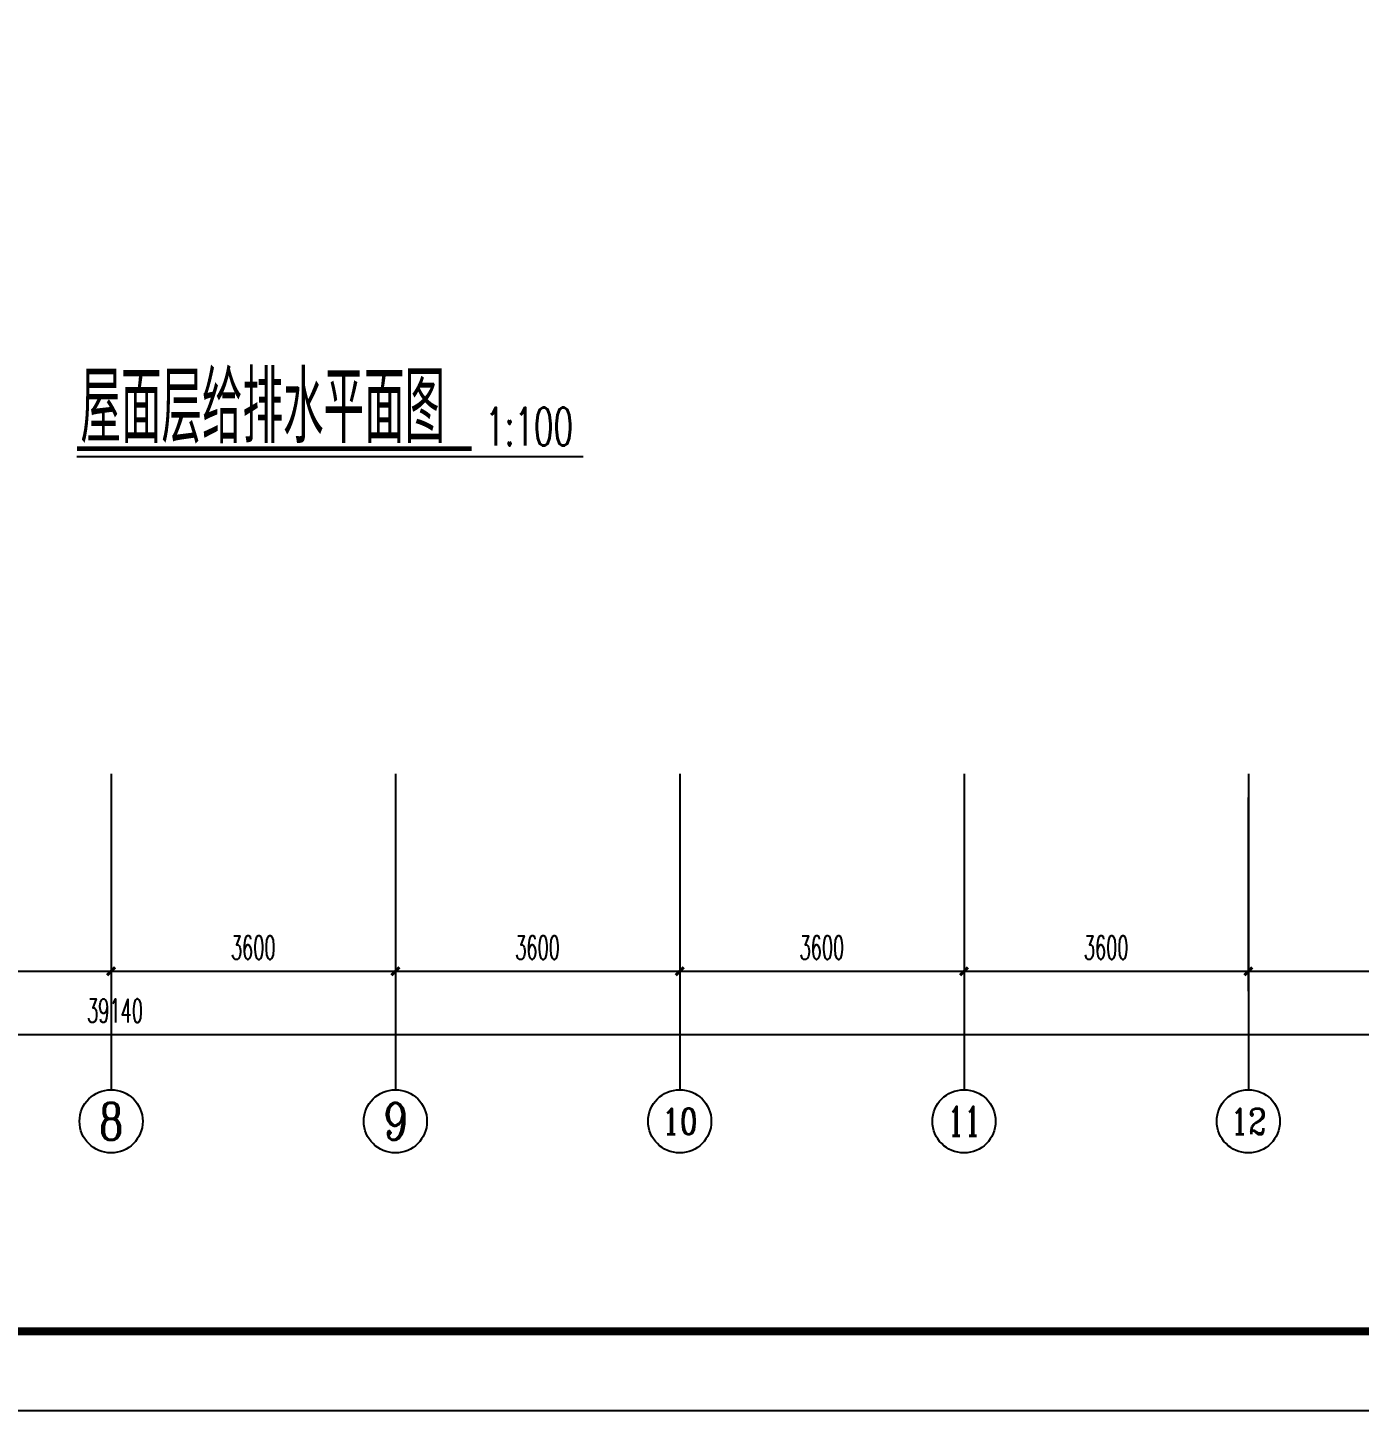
# Model space of a CAD drawing. Header units: inches. Extents: x -1293886 to -986005, y -15154 to 203628.
# Drawn here: x -1019729 to -1002867, y -15154 to 2354 of the extents above; entities that cross this region are included whole.
import ezdxf
from ezdxf.enums import TextEntityAlignment as Align

# ---------------------------------------------------------------- set-up
doc = ezdxf.new("R2010")
doc.units = ezdxf.units.IN
doc.header["$LTSCALE"] = 100
doc.header["$MEASUREMENT"] = 0
doc.layers.get('0').update_dxf_attribs({"color": 252})
for name, color, linetype in [('AXIS_TEXT', 7, 'Continuous'), ('TK', 142, 'Continuous'), ('W_BIAOGE', 7, 'Continuous')]:
    doc.layers.add(name, color=color, linetype=linetype)
doc.styles.add('_TCH_AXIS', font='COMPLEX', dxfattribs={"bigfont": 'GBCBIG'})
doc.styles.add('COMPLEX', font='COMPLEX')
doc.styles.add('DIM_FONT', font='bzxw.shx', dxfattribs={"width": 0.55, "bigfont": 'bzhz.shx'})
doc.styles.add('HZ', font='SIMPLEX.SHX', dxfattribs={"width": 0.55, "bigfont": 'HZTXT.SHX'})
doc.dimstyles.new('DIMN', dxfattribs={"dimtxt": 300, "dimasz": 100, "dimexe": 250, "dimexo": 300, "dimgap": 150, "dimtad": 1, "dimdec": 0, "dimzin": 0, "dimdsep": 46, "dimtxsty": 'DIM_FONT', "dimblk": 'ARCHTICK', "dimcen": 0.09, "dimclrt": 7, "dimazin": 2, "dimtfac": 1, "dimtdec": 0, "dimtix": 1, "dimtmove": 2, "dimatfit": 3, "dimldrblk": 'ARCHTICK', "dimfxl": 0, "dimtolj": 1, "dimtzin": 0, "dimarcsym": 0})

# ---------------------------------------------------------------- blocks, each defined once
blk = doc.blocks.new('_ArchTick')
at = {"color": 0, "linetype": 'ByBlock', "const_width": 0.4}
blk.add_lwpolyline([(-0.5, -0.5), (0.5, 0.5)], dxfattribs=at)
blk = doc.blocks.new('*D238')
at = {"color": 0, "lineweight": -2}
for p, q in [((-1022273, -7394), (-1022273, -9844)), ((-1018673, -7394), (-1018673, -9844)), ((-1022273, -9594), (-1018673, -9594))]:
    blk.add_line(p, q, dxfattribs=at)
at = {"layer": 'Defpoints', "color": 0}
for p in [(-1022273, -7094), (-1018673, -7094), (-1018673, -9594)]:
    blk.add_point(p, dxfattribs=at)
at = {"color": 0, "lineweight": -2, "xscale": 100, "yscale": 100, "zscale": 100, "rotation": 180}
blk.add_blockref('_ArchTick', (-1022273, -9594), dxfattribs=at)
at = {"color": 0, "lineweight": -2, "xscale": 100, "yscale": 100, "zscale": 100}
blk.add_blockref('_ArchTick', (-1018673, -9594), dxfattribs=at)
at = {"color": 7, "insert": (-1020473, -9294), "char_height": 300, "attachment_point": 5, "style": 'HZ'}
blk.add_mtext('\\A1;3600', dxfattribs=at)
blk = doc.blocks.new('*D239')
at = {"color": 0, "lineweight": -2}
for p, q in [((-1018673, -7394), (-1018673, -9844)), ((-1015073, -7394), (-1015073, -9844)), ((-1018673, -9594), (-1015073, -9594))]:
    blk.add_line(p, q, dxfattribs=at)
at = {"layer": 'Defpoints', "color": 0}
for p in [(-1018673, -7094), (-1015073, -7094), (-1015073, -9594)]:
    blk.add_point(p, dxfattribs=at)
at = {"color": 0, "lineweight": -2, "xscale": 100, "yscale": 100, "zscale": 100, "rotation": 180}
blk.add_blockref('_ArchTick', (-1018673, -9594), dxfattribs=at)
at = {"color": 0, "lineweight": -2, "xscale": 100, "yscale": 100, "zscale": 100}
blk.add_blockref('_ArchTick', (-1015073, -9594), dxfattribs=at)
at = {"color": 7, "insert": (-1016873, -9294), "char_height": 300, "attachment_point": 5, "style": 'HZ'}
blk.add_mtext('\\A1;3600', dxfattribs=at)
blk = doc.blocks.new('*D240')
at = {"color": 0, "lineweight": -2}
for p, q in [((-1015073, -7394), (-1015073, -9844)), ((-1011473, -7394), (-1011473, -9844)), ((-1015073, -9594), (-1011473, -9594))]:
    blk.add_line(p, q, dxfattribs=at)
at = {"layer": 'Defpoints', "color": 0}
for p in [(-1015073, -7094), (-1011473, -7094), (-1011473, -9594)]:
    blk.add_point(p, dxfattribs=at)
at = {"color": 0, "lineweight": -2, "xscale": 100, "yscale": 100, "zscale": 100, "rotation": 180}
blk.add_blockref('_ArchTick', (-1015073, -9594), dxfattribs=at)
at = {"color": 0, "lineweight": -2, "xscale": 100, "yscale": 100, "zscale": 100}
blk.add_blockref('_ArchTick', (-1011473, -9594), dxfattribs=at)
at = {"color": 7, "insert": (-1013273, -9294), "char_height": 300, "attachment_point": 5, "style": 'HZ'}
blk.add_mtext('\\A1;3600', dxfattribs=at)
blk = doc.blocks.new('*D241')
at = {"color": 0, "lineweight": -2}
for p, q in [((-1011473, -7394), (-1011473, -9844)), ((-1007873, -7394), (-1007873, -9844)), ((-1011473, -9594), (-1007873, -9594))]:
    blk.add_line(p, q, dxfattribs=at)
at = {"layer": 'Defpoints', "color": 0}
for p in [(-1011473, -7094), (-1007873, -7094), (-1007873, -9594)]:
    blk.add_point(p, dxfattribs=at)
at = {"color": 0, "lineweight": -2, "xscale": 100, "yscale": 100, "zscale": 100, "rotation": 180}
blk.add_blockref('_ArchTick', (-1011473, -9594), dxfattribs=at)
at = {"color": 0, "lineweight": -2, "xscale": 100, "yscale": 100, "zscale": 100}
blk.add_blockref('_ArchTick', (-1007873, -9594), dxfattribs=at)
at = {"color": 7, "insert": (-1009673, -9294), "char_height": 300, "attachment_point": 5, "style": 'HZ'}
blk.add_mtext('\\A1;3600', dxfattribs=at)
blk = doc.blocks.new('*D242')
at = {"color": 0, "lineweight": -2}
for p, q in [((-1007873, -7394), (-1007873, -9844)), ((-1004273, -7394), (-1004273, -9844)), ((-1007873, -9594), (-1004273, -9594))]:
    blk.add_line(p, q, dxfattribs=at)
at = {"layer": 'Defpoints', "color": 0}
for p in [(-1007873, -7094), (-1004273, -7094), (-1004273, -9594)]:
    blk.add_point(p, dxfattribs=at)
at = {"color": 0, "lineweight": -2, "xscale": 100, "yscale": 100, "zscale": 100, "rotation": 180}
blk.add_blockref('_ArchTick', (-1007873, -9594), dxfattribs=at)
at = {"color": 0, "lineweight": -2, "xscale": 100, "yscale": 100, "zscale": 100}
blk.add_blockref('_ArchTick', (-1004273, -9594), dxfattribs=at)
at = {"color": 7, "insert": (-1006073, -9294), "char_height": 300, "attachment_point": 5, "style": 'HZ'}
blk.add_mtext('\\A1;3600', dxfattribs=at)
blk = doc.blocks.new('*D243')
at = {"color": 0, "lineweight": -2}
for p, q in [((-1004273, -7394), (-1004273, -9844)), ((-999173, -7394), (-999173, -9844)), ((-1004273, -9594), (-999173, -9594))]:
    blk.add_line(p, q, dxfattribs=at)
at = {"layer": 'Defpoints', "color": 0}
for p in [(-1004273, -7094), (-999173, -7094), (-999173, -9594)]:
    blk.add_point(p, dxfattribs=at)
at = {"color": 0, "lineweight": -2, "xscale": 100, "yscale": 100, "zscale": 100, "rotation": 180}
blk.add_blockref('_ArchTick', (-1004273, -9594), dxfattribs=at)
at = {"color": 0, "lineweight": -2, "xscale": 100, "yscale": 100, "zscale": 100}
blk.add_blockref('_ArchTick', (-999173, -9594), dxfattribs=at)
at = {"color": 7, "insert": (-1001723, -9294), "char_height": 300, "attachment_point": 5, "style": 'HZ'}
blk.add_mtext('\\A1;5100', dxfattribs=at)
blk = doc.blocks.new('*D245')
at = {"color": 0, "lineweight": -2}
for p, q in [((-1038193, -7394), (-1038193, -10644)), ((-999053, -7394), (-999053, -10644)), ((-1038193, -10394), (-999053, -10394))]:
    blk.add_line(p, q, dxfattribs=at)
at = {"layer": 'Defpoints', "color": 0}
for p in [(-1038193, -7094), (-999053, -7094), (-999053, -10394)]:
    blk.add_point(p, dxfattribs=at)
at = {"color": 0, "lineweight": -2, "xscale": 100, "yscale": 100, "zscale": 100, "rotation": 180}
blk.add_blockref('_ArchTick', (-1038193, -10394), dxfattribs=at)
at = {"color": 0, "lineweight": -2, "xscale": 100, "yscale": 100, "zscale": 100}
blk.add_blockref('_ArchTick', (-999053, -10394), dxfattribs=at)
at = {"color": 7, "insert": (-1018623, -10094), "char_height": 300, "attachment_point": 5, "style": 'HZ'}
blk.add_mtext('\\A1;39140', dxfattribs=at)
blk = doc.blocks.new('_AXISO')
blk.add_circle((0, 0), 0.5)
at = {"layer": 'AXIS_TEXT', "style": 'COMPLEX', "width": 1.041667}
blk.add_attdef('A', text='', height=0.56, dxfattribs=at).set_placement((-0.25, -0.28), (0.25, -0.28), align=Align.FIT)

msp = doc.modelspace()

# ---------------------------------------------------------------- linework, layer by layer
for p, q in [((-1018672.7, -7094), (-1018672.7, -11094)), ((-1015072.7, -7094), (-1015072.7, -11094)), ((-1011472.7, -7094), (-1011472.7, -11094)), ((-1007872.7, -7094), (-1007872.7, -11094)), ((-1004272.7, -7094), (-1004272.7, -11094))]:
    msp.add_line(p, q)
at = {"layer": 'TK'}
msp.add_lwpolyline([(-1045405.2, -15153.6), (-986005.2, -15153.6), (-986005.2, 26846.4), (-1045405.2, 26846.4)], close=True, dxfattribs=at)
at = {"layer": 'TK', "const_width": 100}
msp.add_lwpolyline([(-1042905.2, -14153.6), (-987005.2, -14153.6), (-987005.2, 25846.4), (-1042905.2, 25846.4)], close=True, dxfattribs=at)
at = {"layer": 'W_BIAOGE'}
for p, q in [((-1019105.3, -3076.2), (-1014109.2, -3076.2)), ((-1014109.2, -3076.2), (-1012694, -3076.2))]:
    msp.add_line(p, q, dxfattribs=at)
at = {"layer": 'W_BIAOGE', "const_width": 60}
msp.add_lwpolyline([(-1019105.3, -2976.2), (-1014109.2, -2976.2)], dxfattribs=at)

# ---------------------------------------------------------------- block references
ref = msp.add_blockref('_AXISO', (-1018672.7, -11494), dxfattribs=dict(xscale=800, yscale=800, zscale=800))
ref.add_attrib('A', '8', dxfattribs={"layer": 'AXIS_TEXT', "height": 465.9, "style": '_TCH_AXIS'}).set_placement((-1018828, -11727), (-1018517.3, -11727), align=Align.FIT)
ref = msp.add_blockref('_AXISO', (-1015072.7, -11494), dxfattribs=dict(xscale=800, yscale=800, zscale=800))
ref.add_attrib('A', '9', dxfattribs={"layer": 'AXIS_TEXT', "height": 465.9, "style": '_TCH_AXIS'}).set_placement((-1015228, -11727), (-1014917.3, -11727), align=Align.FIT)
ref = msp.add_blockref('_AXISO', (-1011472.7, -11494), dxfattribs=dict(xscale=800, yscale=800, zscale=800))
ref.add_attrib('A', '10', dxfattribs={"layer": 'AXIS_TEXT', "height": 328.45, "style": '_TCH_AXIS'}).set_placement((-1011699.4, -11658.2), (-1011245.9, -11658.2), align=Align.FIT)
ref = msp.add_blockref('_AXISO', (-1007872.7, -11494), dxfattribs=dict(xscale=800, yscale=800, zscale=800))
ref.add_attrib('A', '11', dxfattribs={"layer": 'AXIS_TEXT', "height": 368.76, "style": '_TCH_AXIS'}).set_placement((-1008083.4, -11678.4), (-1007661.9, -11678.4), align=Align.FIT)
ref = msp.add_blockref('_AXISO', (-1004272.7, -11494), dxfattribs=dict(xscale=800, yscale=800, zscale=800))
ref.add_attrib('A', '12', dxfattribs={"layer": 'AXIS_TEXT', "height": 328.45, "style": '_TCH_AXIS'}).set_placement((-1004499.4, -11658.2), (-1004045.9, -11658.2), align=Align.FIT)

# ---------------------------------------------------------------- texts
at = {"layer": 'W_BIAOGE', "width": 0.6}
for s, height, style, p in [('屋面层给排水平面图', 900, 'DIM_FONT', (-1019060.5, -2904.6)), ('1:100', 480, 'HZ', (-1013934.9, -2937.2))]:
    msp.add_text(s, height=height, dxfattribs=dict(at, style=style)).set_placement(p)

# ---------------------------------------------------------------- dimensions: what is measured, and where the dimension line sits
for p1, p2, distance, picture, middle in [((-1038192.7, -7094), (-999052.7, -7094), -3300, '*D245', (-1018622.7, -10094)), ((-1022272.7, -7094), (-1018672.7, -7094), -2500, '*D238', (-1020472.7, -9294)), ((-1018672.7, -7094), (-1015072.7, -7094), -2500, '*D239', (-1016872.7, -9294)), ((-1015072.7, -7094), (-1011472.7, -7094), -2500, '*D240', (-1013272.7, -9294)), ((-1011472.7, -7094), (-1007872.7, -7094), -2500, '*D241', (-1009672.7, -9294)), ((-1007872.7, -7094), (-1004272.7, -7094), -2500, '*D242', (-1006072.7, -9294)), ((-1004272.7, -7094), (-999172.7, -7094), -2500, '*D243', (-1001722.7, -9294))]:
    dim = msp.add_aligned_dim(p1=p1, p2=p2, distance=distance, dimstyle='DIMN', override={"dimtxsty": 'HZ'})
    dim.commit()
    dim.dimension.update_dxf_attribs({"geometry": picture, "text_midpoint": middle})

doc.saveas('drawing.dxf')
